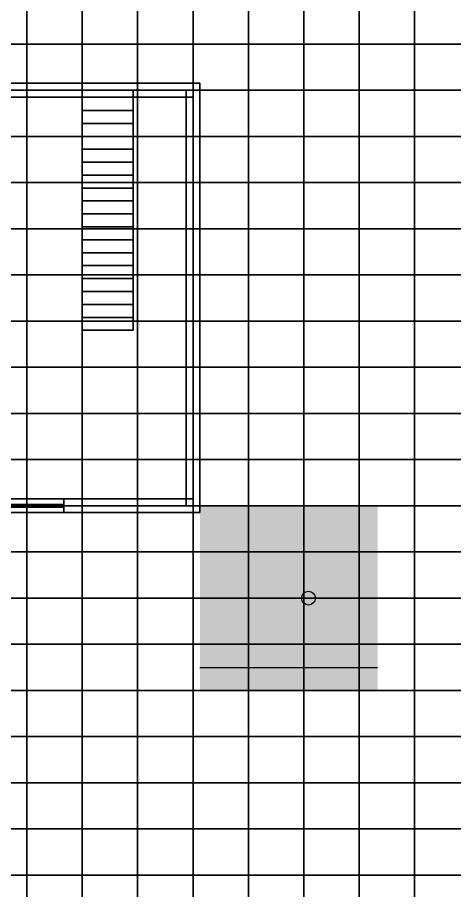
# Model space of a CAD drawing. Header units: millimetres. Extents: x -20000 to 218800, y -20000 to 179000.
# Drawn here: x 48195 to 57666, y 63666 to 82575 of the extents above; entities that cross this region are included whole.
import ezdxf

# ---------------------------------------------------------------- set-up
doc = ezdxf.new("R2010")
doc.units = ezdxf.units.MM
for name, color, linetype in [('A-BODEN', 33, 'Continuous'), ('A-DECKE', 9, 'Continuous'), ('A-FENSTER', 4, 'Continuous'), ('A-FENSTER-GLAS', 5, 'Continuous'), ('A-MAUER', 253, 'Continuous'), ('A-STUETZE', 8, 'Continuous'), ('A-TERRASSE', 32, 'Continuous'), ('A-TEXT', 2, 'Continuous'), ('A-TREPPE', 41, 'Continuous'), ('A-WAND', 7, 'Continuous'), ('A-WAND-INNEN', 8, 'Continuous')]:
    doc.layers.add(name, color=color, linetype=linetype)

# ---------------------------------------------------------------- blocks, each defined once
blk = doc.blocks.new('RAHMEN')
mesh = blk.add_polyface()
corners = [(0, -30), (0, 30), (1200, 30), (1200, -30), (0, -30, 60), (1200, -30, 60), (1200, 30, 60), (0, 30, 60)]
mesh.append_faces([[corners[k] for k in face] for face in [(0, 1, 2, 3), (4, 5, 6, 7), (0, 3, 5, 4), (3, 2, 6, 5), (2, 1, 7, 6), (1, 0, 4, 7)]])
mesh = blk.add_polyface()
corners = [(0, -30, 1140), (0, 30, 1140), (1200, 30, 1140), (1200, -30, 1140), (0, -30, 1200), (1200, -30, 1200), (1200, 30, 1200), (0, 30, 1200)]
mesh.append_faces([[corners[k] for k in face] for face in [(0, 1, 2, 3), (4, 5, 6, 7), (0, 3, 5, 4), (3, 2, 6, 5), (2, 1, 7, 6), (1, 0, 4, 7)]])
mesh = blk.add_polyface()
corners = [(0, -30), (0, 30), (60, 30), (60, -30), (0, -30, 1200), (60, -30, 1200), (60, 30, 1200), (0, 30, 1200)]
mesh.append_faces([[corners[k] for k in face] for face in [(0, 1, 2, 3), (4, 5, 6, 7), (0, 3, 5, 4), (3, 2, 6, 5), (2, 1, 7, 6), (1, 0, 4, 7)]])
mesh = blk.add_polyface()
corners = [(1140, -30), (1140, 30), (1200, 30), (1200, -30), (1140, -30, 1200), (1200, -30, 1200), (1200, 30, 1200), (1140, 30, 1200)]
mesh.append_faces([[corners[k] for k in face] for face in [(0, 1, 2, 3), (4, 5, 6, 7), (0, 3, 5, 4), (3, 2, 6, 5), (2, 1, 7, 6), (1, 0, 4, 7)]])
blk = doc.blocks.new('FENSTER')
at = {"layer": 'A-FENSTER-GLAS', "color": 5}
blk.add_3dface([(60, 0, 60), (1140, 0, 60), (1140, 0, 1140), (60, 0, 1140)], dxfattribs=at)
blk.add_blockref('RAHMEN', (0, 0))
blk = doc.blocks.new('STUFE')
mesh = blk.add_polyface()
corners = [(0, 0), (0, 280), (1100, 280), (1100, 0), (0, 0, 170), (1100, 0, 170), (1100, 280, 170), (0, 280, 170)]
mesh.append_faces([[corners[k] for k in face] for face in [(0, 1, 2, 3), (4, 5, 6, 7), (0, 3, 5, 4), (3, 2, 6, 5), (2, 1, 7, 6), (1, 0, 4, 7)]])
blk = doc.blocks.new('HAUS')
at = {"layer": 'A-DECKE'}
for points in [[(0, 0, 5800), (12000, 0, 5800), (12000, 9000, 5800), (0, 9000, 5800)], [(0, 0, 6000), (12000, 0, 6000), (12000, 9000, 6000), (0, 9000, 6000)]]:
    blk.add_3dface(points, dxfattribs=at)
at = {"layer": 'A-MAUER'}
blk.add_lwpolyline([(12150, -3500), (16000, -3500)], dxfattribs=at)
at = {"layer": 'A-STUETZE'}
blk.add_circle((14500, -2000), 150, dxfattribs=at)
at = {"layer": 'A-TERRASSE'}
blk.add_solid([(12150, -4000), (16000, -4000), (12150, 0), (16000, 0)], dxfattribs=at)
at = {"layer": 'A-WAND'}
for points in [[(0, 0, 6000), (0, 9000, 6000), (0, 4500, 8400)], [(12000, 0, 6000), (12000, 9000, 6000), (12000, 4500, 8400)]]:
    blk.add_3dface(points, dxfattribs=at)
at = {"layer": 'A-FENSTER'}
for p, rotation in [((3200, 9000, 900), 180), ((7200, 9000, 900), 180), ((0, 4700, 900), -90)]:
    blk.add_blockref('FENSTER', p, dxfattribs=dict(at, rotation=rotation))
for p in [(1500, 0, 900), (8000, 0, 900)]:
    blk.add_blockref('FENSTER', p, dxfattribs=at)
at = {"layer": 'A-TREPPE', "zscale": 1.0380622837370241}
for p in [(9600, 8280.000000000002, 2823.529411764706), (9600, 8000, 2647.058823529412), (9600, 7720.000000000001, 2470.5882352941176), (9600, 7440, 2294.117647058824), (9600, 7160, 2117.6470588235293), (9600, 6880, 1941.1764705882356), (9600, 6600, 1764.7058823529414), (9600, 6320, 1588.2352941176473), (9600, 6040, 1411.764705882353), (9600, 5760, 1235.2941176470588), (9600, 5480, 1058.8235294117646), (9600, 5200, 882.3529411764707), (9600, 4920, 705.8823529411765), (9600, 4640, 529.4117647058823), (9600, 4359.999999999999, 352.94117647058823), (9600, 4080, 176.47058823529412), (9600, 3800)]:
    blk.add_blockref('STUFE', p, dxfattribs=at)
at = {"layer": 'A-TEXT'}
blk.add_text('Grundriss EG', height=300, dxfattribs=at).set_placement((0, 0))
at = {"layer": 'A-BODEN'}
mesh = blk.add_polyface(dxfattribs=at)
corners = [(-150, -150, -300), (-150, 9150, -300), (12150, 9150, -300), (12150, -150, -300), (-150, -150), (12150, -150), (12150, 9150), (-150, 9150)]
mesh.append_faces([[corners[k] for k in face] for face in [(0, 1, 2, 3), (4, 5, 6, 7), (0, 3, 5, 4), (3, 2, 6, 5), (2, 1, 7, 6), (1, 0, 4, 7)]])
at = {"layer": 'A-DECKE'}
mesh = blk.add_polyface(dxfattribs=at)
corners = [(0, 4000, 2750), (0, 9000, 2750), (9600, 9000, 2750), (9600, 4000, 2750), (0, 4000, 3000), (9600, 4000, 3000), (9600, 9000, 3000), (0, 9000, 3000)]
mesh.append_faces([[corners[k] for k in face] for face in [(0, 1, 2, 3), (4, 5, 6, 7), (0, 3, 5, 4), (3, 2, 6, 5), (2, 1, 7, 6), (1, 0, 4, 7)]])
mesh = blk.add_polyface(dxfattribs=at)
corners = [(9600, 8850, 2750), (9600, 9000, 2750), (10700, 9000, 2750), (10700, 8850, 2750), (9600, 8850, 3000), (10700, 8850, 3000), (10700, 9000, 3000), (9600, 9000, 3000)]
mesh.append_faces([[corners[k] for k in face] for face in [(0, 1, 2, 3), (4, 5, 6, 7), (0, 3, 5, 4), (3, 2, 6, 5), (2, 1, 7, 6), (1, 0, 4, 7)]])
mesh = blk.add_polyface(dxfattribs=at)
corners = [(10700, 4000, 2750), (10700, 9000, 2750), (12000, 9000, 2750), (12000, 4000, 2750), (10700, 4000, 3000), (12000, 4000, 3000), (12000, 9000, 3000), (10700, 9000, 3000)]
mesh.append_faces([[corners[k] for k in face] for face in [(0, 1, 2, 3), (4, 5, 6, 7), (0, 3, 5, 4), (3, 2, 6, 5), (2, 1, 7, 6), (1, 0, 4, 7)]])
mesh = blk.add_polyface(dxfattribs=at)
corners = [(0, 0, 2750), (0, 4000, 2750), (12000, 4000, 2750), (12000, 0, 2750), (0, 0, 3000), (12000, 0, 3000), (12000, 4000, 3000), (0, 4000, 3000)]
mesh.append_faces([[corners[k] for k in face] for face in [(0, 1, 2, 3), (4, 5, 6, 7), (0, 3, 5, 4), (3, 2, 6, 5), (2, 1, 7, 6), (1, 0, 4, 7)]])
at = {"layer": 'A-WAND'}
mesh = blk.add_polyface(dxfattribs=at)
corners = [(0, 8850), (0, 9150), (2000, 9150), (2000, 8850), (0, 8850, 3000), (2000, 8850, 3000), (2000, 9150, 3000), (0, 9150, 3000)]
mesh.append_faces([[corners[k] for k in face] for face in [(0, 1, 2, 3), (4, 5, 6, 7), (0, 3, 5, 4), (3, 2, 6, 5), (2, 1, 7, 6), (1, 0, 4, 7)]])
mesh = blk.add_polyface(dxfattribs=at)
corners = [(0, 8850, 3000), (0, 9150, 3000), (4000, 9150, 3000), (4000, 8850, 3000), (0, 8850, 5800), (4000, 8850, 5800), (4000, 9150, 5800), (0, 9150, 5800)]
mesh.append_faces([[corners[k] for k in face] for face in [(0, 1, 2, 3), (4, 5, 6, 7), (0, 3, 5, 4), (3, 2, 6, 5), (2, 1, 7, 6), (1, 0, 4, 7)]])
mesh = blk.add_polyface(dxfattribs=at)
corners = [(2000, 8850), (2000, 9150), (3200, 9150), (3200, 8850), (2000, 8850, 900), (3200, 8850, 900), (3200, 9150, 900), (2000, 9150, 900)]
mesh.append_faces([[corners[k] for k in face] for face in [(0, 1, 2, 3), (4, 5, 6, 7), (0, 3, 5, 4), (3, 2, 6, 5), (2, 1, 7, 6), (1, 0, 4, 7)]])
mesh = blk.add_polyface(dxfattribs=at)
corners = [(2000, 8850, 2100), (2000, 9150, 2100), (3200, 9150, 2100), (3200, 8850, 2100), (2000, 8850, 3000), (3200, 8850, 3000), (3200, 9150, 3000), (2000, 9150, 3000)]
mesh.append_faces([[corners[k] for k in face] for face in [(0, 1, 2, 3), (4, 5, 6, 7), (0, 3, 5, 4), (3, 2, 6, 5), (2, 1, 7, 6), (1, 0, 4, 7)]])
mesh = blk.add_polyface(dxfattribs=at)
corners = [(3200, 8850), (3200, 9150), (6000, 9150), (6000, 8850), (3200, 8850, 3000), (6000, 8850, 3000), (6000, 9150, 3000), (3200, 9150, 3000)]
mesh.append_faces([[corners[k] for k in face] for face in [(0, 1, 2, 3), (4, 5, 6, 7), (0, 3, 5, 4), (3, 2, 6, 5), (2, 1, 7, 6), (1, 0, 4, 7)]])
mesh = blk.add_polyface(dxfattribs=at)
corners = [(4000, 8850, 3000), (4000, 9150, 3000), (5200, 9150, 3000), (5200, 8850, 3000), (4000, 8850, 3900), (5200, 8850, 3900), (5200, 9150, 3900), (4000, 9150, 3900)]
mesh.append_faces([[corners[k] for k in face] for face in [(0, 1, 2, 3), (4, 5, 6, 7), (0, 3, 5, 4), (3, 2, 6, 5), (2, 1, 7, 6), (1, 0, 4, 7)]])
mesh = blk.add_polyface(dxfattribs=at)
corners = [(4000, 8850, 5100), (4000, 9150, 5100), (5200, 9150, 5100), (5200, 8850, 5100), (4000, 8850, 5800), (5200, 8850, 5800), (5200, 9150, 5800), (4000, 9150, 5800)]
mesh.append_faces([[corners[k] for k in face] for face in [(0, 1, 2, 3), (4, 5, 6, 7), (0, 3, 5, 4), (3, 2, 6, 5), (2, 1, 7, 6), (1, 0, 4, 7)]])
mesh = blk.add_polyface(dxfattribs=at)
corners = [(5200, 8850, 3000), (5200, 9150, 3000), (12000, 9150, 3000), (12000, 8850, 3000), (5200, 8850, 5800), (12000, 8850, 5800), (12000, 9150, 5800), (5200, 9150, 5800)]
mesh.append_faces([[corners[k] for k in face] for face in [(0, 1, 2, 3), (4, 5, 6, 7), (0, 3, 5, 4), (3, 2, 6, 5), (2, 1, 7, 6), (1, 0, 4, 7)]])
mesh = blk.add_polyface(dxfattribs=at)
corners = [(6000, 8850), (6000, 9150), (7200, 9150), (7200, 8850), (6000, 8850, 900), (7200, 8850, 900), (7200, 9150, 900), (6000, 9150, 900)]
mesh.append_faces([[corners[k] for k in face] for face in [(0, 1, 2, 3), (4, 5, 6, 7), (0, 3, 5, 4), (3, 2, 6, 5), (2, 1, 7, 6), (1, 0, 4, 7)]])
mesh = blk.add_polyface(dxfattribs=at)
corners = [(6000, 8850, 2100), (6000, 9150, 2100), (7200, 9150, 2100), (7200, 8850, 2100), (6000, 8850, 3000), (7200, 8850, 3000), (7200, 9150, 3000), (6000, 9150, 3000)]
mesh.append_faces([[corners[k] for k in face] for face in [(0, 1, 2, 3), (4, 5, 6, 7), (0, 3, 5, 4), (3, 2, 6, 5), (2, 1, 7, 6), (1, 0, 4, 7)]])
mesh = blk.add_polyface(dxfattribs=at)
corners = [(7200, 8850), (7200, 9150), (12000, 9150), (12000, 8850), (7200, 8850, 3000), (12000, 8850, 3000), (12000, 9150, 3000), (7200, 9150, 3000)]
mesh.append_faces([[corners[k] for k in face] for face in [(0, 1, 2, 3), (4, 5, 6, 7), (0, 3, 5, 4), (3, 2, 6, 5), (2, 1, 7, 6), (1, 0, 4, 7)]])
mesh = blk.add_polyface(dxfattribs=at)
corners = [(-150, 4700), (-150, 9000), (150, 9000), (150, 4700), (-150, 4700, 3000), (150, 4700, 3000), (150, 9000, 3000), (-150, 9000, 3000)]
mesh.append_faces([[corners[k] for k in face] for face in [(0, 1, 2, 3), (4, 5, 6, 7), (0, 3, 5, 4), (3, 2, 6, 5), (2, 1, 7, 6), (1, 0, 4, 7)]])
mesh = blk.add_polyface(dxfattribs=at)
corners = [(-150, 0, 3000), (-150, 9000, 3000), (150, 9000, 3000), (150, 0, 3000), (-150, 0, 5800), (150, 0, 5800), (150, 9000, 5800), (-150, 9000, 5800)]
mesh.append_faces([[corners[k] for k in face] for face in [(0, 1, 2, 3), (4, 5, 6, 7), (0, 3, 5, 4), (3, 2, 6, 5), (2, 1, 7, 6), (1, 0, 4, 7)]])
mesh = blk.add_polyface(dxfattribs=at)
corners = [(11850, 0), (11850, 9000), (12150, 9000), (12150, 0), (11850, 0, 3000), (12150, 0, 3000), (12150, 9000, 3000), (11850, 9000, 3000)]
mesh.append_faces([[corners[k] for k in face] for face in [(0, 1, 2, 3), (4, 5, 6, 7), (0, 3, 5, 4), (3, 2, 6, 5), (2, 1, 7, 6), (1, 0, 4, 7)]])
mesh = blk.add_polyface(dxfattribs=at)
corners = [(11850, 0, 3000), (11850, 9000, 3000), (12150, 9000, 3000), (12150, 0, 3000), (11850, 0, 5800), (12150, 0, 5800), (12150, 9000, 5800), (11850, 9000, 5800)]
mesh.append_faces([[corners[k] for k in face] for face in [(0, 1, 2, 3), (4, 5, 6, 7), (0, 3, 5, 4), (3, 2, 6, 5), (2, 1, 7, 6), (1, 0, 4, 7)]])
mesh = blk.add_polyface(dxfattribs=at)
corners = [(-150, 3500), (-150, 4700), (150, 4700), (150, 3500), (-150, 3500, 900), (150, 3500, 900), (150, 4700, 900), (-150, 4700, 900)]
mesh.append_faces([[corners[k] for k in face] for face in [(0, 1, 2, 3), (4, 5, 6, 7), (0, 3, 5, 4), (3, 2, 6, 5), (2, 1, 7, 6), (1, 0, 4, 7)]])
mesh = blk.add_polyface(dxfattribs=at)
corners = [(-150, 3500, 2100), (-150, 4700, 2100), (150, 4700, 2100), (150, 3500, 2100), (-150, 3500, 3000), (150, 3500, 3000), (150, 4700, 3000), (-150, 4700, 3000)]
mesh.append_faces([[corners[k] for k in face] for face in [(0, 1, 2, 3), (4, 5, 6, 7), (0, 3, 5, 4), (3, 2, 6, 5), (2, 1, 7, 6), (1, 0, 4, 7)]])
mesh = blk.add_polyface(dxfattribs=at)
corners = [(-150, 0), (-150, 3500), (150, 3500), (150, 0), (-150, 0, 3000), (150, 0, 3000), (150, 3500, 3000), (-150, 3500, 3000)]
mesh.append_faces([[corners[k] for k in face] for face in [(0, 1, 2, 3), (4, 5, 6, 7), (0, 3, 5, 4), (3, 2, 6, 5), (2, 1, 7, 6), (1, 0, 4, 7)]])
mesh = blk.add_polyface(dxfattribs=at)
corners = [(0, -150), (0, 150), (1500, 150), (1500, -150), (0, -150, 3000), (1500, -150, 3000), (1500, 150, 3000), (0, 150, 3000)]
mesh.append_faces([[corners[k] for k in face] for face in [(0, 1, 2, 3), (4, 5, 6, 7), (0, 3, 5, 4), (3, 2, 6, 5), (2, 1, 7, 6), (1, 0, 4, 7)]])
mesh = blk.add_polyface(dxfattribs=at)
corners = [(0, -150, 3000), (0, 150, 3000), (2000, 150, 3000), (2000, -150, 3000), (0, -150, 5800), (2000, -150, 5800), (2000, 150, 5800), (0, 150, 5800)]
mesh.append_faces([[corners[k] for k in face] for face in [(0, 1, 2, 3), (4, 5, 6, 7), (0, 3, 5, 4), (3, 2, 6, 5), (2, 1, 7, 6), (1, 0, 4, 7)]])
mesh = blk.add_polyface(dxfattribs=at)
corners = [(1500, -150), (1500, 150), (2700, 150), (2700, -150), (1500, -150, 900), (2700, -150, 900), (2700, 150, 900), (1500, 150, 900)]
mesh.append_faces([[corners[k] for k in face] for face in [(0, 1, 2, 3), (4, 5, 6, 7), (0, 3, 5, 4), (3, 2, 6, 5), (2, 1, 7, 6), (1, 0, 4, 7)]])
mesh = blk.add_polyface(dxfattribs=at)
corners = [(1500, -150, 2100), (1500, 150, 2100), (2700, 150, 2100), (2700, -150, 2100), (1500, -150, 3000), (2700, -150, 3000), (2700, 150, 3000), (1500, 150, 3000)]
mesh.append_faces([[corners[k] for k in face] for face in [(0, 1, 2, 3), (4, 5, 6, 7), (0, 3, 5, 4), (3, 2, 6, 5), (2, 1, 7, 6), (1, 0, 4, 7)]])
mesh = blk.add_polyface(dxfattribs=at)
corners = [(2000, -150, 3000), (2000, 150, 3000), (3200, 150, 3000), (3200, -150, 3000), (2000, -150, 3900), (3200, -150, 3900), (3200, 150, 3900), (2000, 150, 3900)]
mesh.append_faces([[corners[k] for k in face] for face in [(0, 1, 2, 3), (4, 5, 6, 7), (0, 3, 5, 4), (3, 2, 6, 5), (2, 1, 7, 6), (1, 0, 4, 7)]])
mesh = blk.add_polyface(dxfattribs=at)
corners = [(2000, -150, 5100), (2000, 150, 5100), (3200, 150, 5100), (3200, -150, 5100), (2000, -150, 5800), (3200, -150, 5800), (3200, 150, 5800), (2000, 150, 5800)]
mesh.append_faces([[corners[k] for k in face] for face in [(0, 1, 2, 3), (4, 5, 6, 7), (0, 3, 5, 4), (3, 2, 6, 5), (2, 1, 7, 6), (1, 0, 4, 7)]])
mesh = blk.add_polyface(dxfattribs=at)
corners = [(2700, -150), (2700, 150), (5500, 150), (5500, -150), (2700, -150, 3000), (5500, -150, 3000), (5500, 150, 3000), (2700, 150, 3000)]
mesh.append_faces([[corners[k] for k in face] for face in [(0, 1, 2, 3), (4, 5, 6, 7), (0, 3, 5, 4), (3, 2, 6, 5), (2, 1, 7, 6), (1, 0, 4, 7)]])
mesh = blk.add_polyface(dxfattribs=at)
corners = [(3200, -150, 3000), (3200, 150, 3000), (8000, 150, 3000), (8000, -150, 3000), (3200, -150, 5800), (8000, -150, 5800), (8000, 150, 5800), (3200, 150, 5800)]
mesh.append_faces([[corners[k] for k in face] for face in [(0, 1, 2, 3), (4, 5, 6, 7), (0, 3, 5, 4), (3, 2, 6, 5), (2, 1, 7, 6), (1, 0, 4, 7)]])
mesh = blk.add_polyface(dxfattribs=at)
corners = [(5500, -150, 2100), (5500, 150, 2100), (6500, 150, 2100), (6500, -150, 2100), (5500, -150, 3000), (6500, -150, 3000), (6500, 150, 3000), (5500, 150, 3000)]
mesh.append_faces([[corners[k] for k in face] for face in [(0, 1, 2, 3), (4, 5, 6, 7), (0, 3, 5, 4), (3, 2, 6, 5), (2, 1, 7, 6), (1, 0, 4, 7)]])
mesh = blk.add_polyface(dxfattribs=at)
corners = [(6500, -150), (6500, 150), (8000, 150), (8000, -150), (6500, -150, 3000), (8000, -150, 3000), (8000, 150, 3000), (6500, 150, 3000)]
mesh.append_faces([[corners[k] for k in face] for face in [(0, 1, 2, 3), (4, 5, 6, 7), (0, 3, 5, 4), (3, 2, 6, 5), (2, 1, 7, 6), (1, 0, 4, 7)]])
mesh = blk.add_polyface(dxfattribs=at)
corners = [(8000, -150), (8000, 150), (9200, 150), (9200, -150), (8000, -150, 900), (9200, -150, 900), (9200, 150, 900), (8000, 150, 900)]
mesh.append_faces([[corners[k] for k in face] for face in [(0, 1, 2, 3), (4, 5, 6, 7), (0, 3, 5, 4), (3, 2, 6, 5), (2, 1, 7, 6), (1, 0, 4, 7)]])
mesh = blk.add_polyface(dxfattribs=at)
corners = [(8000, -150, 2100), (8000, 150, 2100), (9200, 150, 2100), (9200, -150, 2100), (8000, -150, 3000), (9200, -150, 3000), (9200, 150, 3000), (8000, 150, 3000)]
mesh.append_faces([[corners[k] for k in face] for face in [(0, 1, 2, 3), (4, 5, 6, 7), (0, 3, 5, 4), (3, 2, 6, 5), (2, 1, 7, 6), (1, 0, 4, 7)]])
mesh = blk.add_polyface(dxfattribs=at)
corners = [(8000, -150, 3000), (8000, 150, 3000), (9200, 150, 3000), (9200, -150, 3000), (8000, -150, 3900), (9200, -150, 3900), (9200, 150, 3900), (8000, 150, 3900)]
mesh.append_faces([[corners[k] for k in face] for face in [(0, 1, 2, 3), (4, 5, 6, 7), (0, 3, 5, 4), (3, 2, 6, 5), (2, 1, 7, 6), (1, 0, 4, 7)]])
mesh = blk.add_polyface(dxfattribs=at)
corners = [(8000, -150, 5100), (8000, 150, 5100), (9200, 150, 5100), (9200, -150, 5100), (8000, -150, 5800), (9200, -150, 5800), (9200, 150, 5800), (8000, 150, 5800)]
mesh.append_faces([[corners[k] for k in face] for face in [(0, 1, 2, 3), (4, 5, 6, 7), (0, 3, 5, 4), (3, 2, 6, 5), (2, 1, 7, 6), (1, 0, 4, 7)]])
mesh = blk.add_polyface(dxfattribs=at)
corners = [(9200, -150), (9200, 150), (12000, 150), (12000, -150), (9200, -150, 3000), (12000, -150, 3000), (12000, 150, 3000), (9200, 150, 3000)]
mesh.append_faces([[corners[k] for k in face] for face in [(0, 1, 2, 3), (4, 5, 6, 7), (0, 3, 5, 4), (3, 2, 6, 5), (2, 1, 7, 6), (1, 0, 4, 7)]])
mesh = blk.add_polyface(dxfattribs=at)
corners = [(9200, -150, 3000), (9200, 150, 3000), (12000, 150, 3000), (12000, -150, 3000), (9200, -150, 5800), (12000, -150, 5800), (12000, 150, 5800), (9200, 150, 5800)]
mesh.append_faces([[corners[k] for k in face] for face in [(0, 1, 2, 3), (4, 5, 6, 7), (0, 3, 5, 4), (3, 2, 6, 5), (2, 1, 7, 6), (1, 0, 4, 7)]])
at = {"layer": 'A-WAND-INNEN'}
mesh = blk.add_polyface(dxfattribs=at)
corners = [(5925, 5000), (5925, 9000), (6075, 9000), (6075, 5000), (5925, 5000, 2750), (6075, 5000, 2750), (6075, 9000, 2750), (5925, 9000, 2750)]
mesh.append_faces([[corners[k] for k in face] for face in [(0, 1, 2, 3), (4, 5, 6, 7), (0, 3, 5, 4), (3, 2, 6, 5), (2, 1, 7, 6), (1, 0, 4, 7)]])
mesh = blk.add_polyface(dxfattribs=at)
corners = [(5925, 6000, 3000), (5925, 9000, 3000), (6075, 9000, 3000), (6075, 6000, 3000), (5925, 6000, 5800), (6075, 6000, 5800), (6075, 9000, 5800), (5925, 9000, 5800)]
mesh.append_faces([[corners[k] for k in face] for face in [(0, 1, 2, 3), (4, 5, 6, 7), (0, 3, 5, 4), (3, 2, 6, 5), (2, 1, 7, 6), (1, 0, 4, 7)]])
mesh = blk.add_polyface(dxfattribs=at)
corners = [(5925, 5000, 5100), (5925, 6000, 5100), (6075, 6000, 5100), (6075, 5000, 5100), (5925, 5000, 5800), (6075, 5000, 5800), (6075, 6000, 5800), (5925, 6000, 5800)]
mesh.append_faces([[corners[k] for k in face] for face in [(0, 1, 2, 3), (4, 5, 6, 7), (0, 3, 5, 4), (3, 2, 6, 5), (2, 1, 7, 6), (1, 0, 4, 7)]])
mesh = blk.add_polyface(dxfattribs=at)
corners = [(5925, 4000, 2100), (5925, 5000, 2100), (6075, 5000, 2100), (6075, 4000, 2100), (5925, 4000, 2750), (6075, 4000, 2750), (6075, 5000, 2750), (5925, 5000, 2750)]
mesh.append_faces([[corners[k] for k in face] for face in [(0, 1, 2, 3), (4, 5, 6, 7), (0, 3, 5, 4), (3, 2, 6, 5), (2, 1, 7, 6), (1, 0, 4, 7)]])
mesh = blk.add_polyface(dxfattribs=at)
corners = [(5925, 0, 3000), (5925, 5000, 3000), (6075, 5000, 3000), (6075, 0, 3000), (5925, 0, 5800), (6075, 0, 5800), (6075, 5000, 5800), (5925, 5000, 5800)]
mesh.append_faces([[corners[k] for k in face] for face in [(0, 1, 2, 3), (4, 5, 6, 7), (0, 3, 5, 4), (3, 2, 6, 5), (2, 1, 7, 6), (1, 0, 4, 7)]])
mesh = blk.add_polyface(dxfattribs=at)
corners = [(5925, 3000), (5925, 4000), (6075, 4000), (6075, 3000), (5925, 3000, 2750), (6075, 3000, 2750), (6075, 4000, 2750), (5925, 4000, 2750)]
mesh.append_faces([[corners[k] for k in face] for face in [(0, 1, 2, 3), (4, 5, 6, 7), (0, 3, 5, 4), (3, 2, 6, 5), (2, 1, 7, 6), (1, 0, 4, 7)]])
mesh = blk.add_polyface(dxfattribs=at)
corners = [(0, 2925), (0, 3075), (1500, 3075), (1500, 2925), (0, 2925, 2750), (1500, 2925, 2750), (1500, 3075, 2750), (0, 3075, 2750)]
mesh.append_faces([[corners[k] for k in face] for face in [(0, 1, 2, 3), (4, 5, 6, 7), (0, 3, 5, 4), (3, 2, 6, 5), (2, 1, 7, 6), (1, 0, 4, 7)]])
mesh = blk.add_polyface(dxfattribs=at)
corners = [(1500, 2925, 2100), (1500, 3075, 2100), (2400, 3075, 2100), (2400, 2925, 2100), (1500, 2925, 2750), (2400, 2925, 2750), (2400, 3075, 2750), (1500, 3075, 2750)]
mesh.append_faces([[corners[k] for k in face] for face in [(0, 1, 2, 3), (4, 5, 6, 7), (0, 3, 5, 4), (3, 2, 6, 5), (2, 1, 7, 6), (1, 0, 4, 7)]])
mesh = blk.add_polyface(dxfattribs=at)
corners = [(2400, 2925), (2400, 3075), (4000, 3075), (4000, 2925), (2400, 2925, 2750), (4000, 2925, 2750), (4000, 3075, 2750), (2400, 3075, 2750)]
mesh.append_faces([[corners[k] for k in face] for face in [(0, 1, 2, 3), (4, 5, 6, 7), (0, 3, 5, 4), (3, 2, 6, 5), (2, 1, 7, 6), (1, 0, 4, 7)]])

msp = doc.modelspace()

# ---------------------------------------------------------------- block references
at = {"row_count": 6, "column_count": 10, "row_spacing": 18000, "column_spacing": 20000}
msp.add_blockref('HAUS', (0, 0), dxfattribs=at)

# ---------------------------------------------------------------- meshes
at = {"layer": 'GELAENDE'}
mesh = msp.add_polymesh((9, 9), dxfattribs=at)
for k, corner in enumerate([(47200, 76000, -494.3370270424149), (47200, 77000, -494.5998876696465), (47200, 78000, -493.26626048342695), (47200, 79000, -490.35865205964046), (47200, 80000, -485.92613181611864), (47200, 81000, -480.0435039067136), (47200, 82000, -472.8100448104975), (47200, 83000, -464.34782792079716), (47200, 84000, -454.79966340866054), (48399.99999999999, 76000, -482.2949191469985), (48399.99999999999, 77000, -482.5242256530773), (48399.99999999999, 78000, -481.36083578482516), (48399.99999999999, 79000, -478.82438315696083), (48399.99999999999, 80000, -474.95767348320715), (48399.99999999999, 81000, -469.82596217796646), (48399.99999999999, 82000, -463.51585309207604), (48399.99999999999, 83000, -456.1338369678118), (48399.99999999999, 84000, -447.8044942784855), (49599.99999999999, 76000, -469.43054762254883), (49599.99999999999, 77000, -469.62400885266464), (49599.99999999999, 78000, -468.64248050937783), (49599.99999999999, 79000, -466.5025270736536), (49599.99999999999, 80000, -463.24026285456404), (49599.99999999999, 81000, -458.9107425165313), (49599.99999999999, 82000, -453.5870319651081), (49599.99999999999, 83000, -447.35897527122364), (49599.99999999999, 84000, -440.33167844354466), (50800, 76000, -455.87244901694237), (50800, 77000, -456.0281319704337), (50800, 78000, -455.23827225886834), (50800, 79000, -453.51619972263927), (50800, 80000, -450.8909764239297), (50800, 81000, -447.4069061891735), (50800, 82000, -443.12278692826266), (50800, 83000, -438.1109183485213), (50800, 84000, -432.4558818094763), (52000, 76000, -441.75609136973475), (52000, 77000, -441.87244051399233), (52000, 78000, -441.28214145129334), (52000, 79000, -439.9951561941), (52000, 80000, -438.0332041791878), (52000, 81000, -435.4293957258132), (52000, 82000, -432.2276732589281), (52000, 83000, -428.4820697274752), (52000, 84000, -424.25579673285586), (53200, 76000, -427.2225206602894), (53200, 77000, -427.2983734731236), (53200, 78000, -426.9135331323986), (53200, 79000, -426.0744942855101), (53200, 80000, -424.7954167303931), (53200, 81000, -423.0978864517616), (53200, 82000, -421.0105513314428), (53200, 83000, -418.5686376806326), (53200, 84000, -415.813355753181), (54399.99999999999, 76000, -412.4169515229754), (54399.99999999999, 77000, -412.4515501081541), (54399.99999999999, 78000, -412.27601368687635), (54399.99999999999, 79000, -411.8933046491014), (54399.99999999999, 80000, -411.3098816739034), (54399.99999999999, 81000, -410.5355907314303), (54399.99999999999, 82000, -409.5834989202186), (54399.99999999999, 83000, -408.4696739440608), (54399.99999999999, 84000, -407.21291295002095), (55599.99999999999, 76000, -397.48731631054216), (55599.99999999999, 77000, -397.48031497043905), (55599.99999999999, 78000, -397.51583637050527), (55599.99999999999, 79000, -397.59328104404256), (55599.99999999999, 80000, -397.71134201827783), (55599.99999999999, 81000, -397.86802687111367), (55599.99999999999, 82000, -398.060691355667), (55599.99999999999, 83000, -398.2860840251418), (55599.99999999999, 84000, -398.54040110493617), (56800, 76000, -382.5827870029514), (56800, 77000, -382.5342556926423), (56800, 78000, -382.7804799959649), (56800, 79000, -383.31730457923624), (56800, 80000, -384.13566987667605), (56800, 81000, -385.22176498156443), (56800, 82000, -386.55726072203953), (56800, 83000, -388.11961898809835), (56800, 84000, -389.8824730895317)]):
    mesh.set_mesh_vertex(divmod(k, 9), corner)
mesh = msp.add_polymesh((9, 9), dxfattribs=at)
for k, corner in enumerate([(56800, 76000, -382.5827870029514), (56800, 77000, -382.5342556926423), (56800, 78000, -382.7804799959649), (56800, 79000, -383.31730457923624), (56800, 80000, -384.13566987667605), (56800, 81000, -385.22176498156443), (56800, 82000, -386.55726072203953), (56800, 83000, -388.11961898809835), (56800, 84000, -389.8824730895317), (58000, 76000, -367.852284730262), (58000, 77000, -367.7627083585573), (58000, 78000, -368.21717537328834), (58000, 79000, -369.2080160925083), (58000, 80000, -370.7185088776161), (58000, 81000, -372.72316233128436), (58000, 82000, -375.1881454956987), (58000, 83000, -378.0718587909941), (58000, 84000, -381.32563605860685), (59200, 76000, -353.4429918019258), (59200, 77000, -353.3132653863216), (59200, 78000, -353.9714342282767), (59200, 79000, -355.40639093050726), (59200, 80000, -357.5939188586769), (59200, 81000, -360.4971008264661), (59200, 82000, -364.06694211785594), (59200, 83000, -368.24319733237024), (59200, 84000, -372.9553870992604), (60399.99999999999, 76000, -339.4988811098041), (60399.99999999999, 77000, -339.33030083376315), (60399.99999999999, 78000, -340.1855952974353), (60399.99999999999, 79000, -342.05033036964136), (60399.99999999999, 80000, -344.8930363849151), (60399.99999999999, 81000, -348.6657392322677), (60399.99999999999, 82000, -353.304769976482), (60399.99999999999, 83000, -358.7318393485982), (60399.99999999999, 84000, -364.85535897225776), (61599.99999999999, 76000, -326.1592775986221), (61599.99999999999, 77000, -325.9535278605375), (61599.99999999999, 78000, -326.9974021263684), (61599.99999999999, 79000, -329.2732837521079), (61599.99999999999, 80000, -332.74276447565484), (61599.99999999999, 81000, -337.3472926028097), (61599.99999999999, 82000, -343.0091611381121), (61599.99999999999, 83000, -349.63281918461456), (61599.99999999999, 84000, -357.10648448113034), (62800, 76000, -313.5574661771772), (62800, 77000, -313.31660276042), (62800, 78000, -314.5386267818044), (62800, 79000, -317.2029151041794), (62800, 80000, -321.26450463146773), (62800, 81000, -326.654851115433), (62800, 82000, -333.28298592298364), (62800, 83000, -341.03705124216197), (62800, 84000, -349.78618781835655), (64000, 76000, -301.8193599795873), (64000, 77000, -301.5457895117989), (64000, 78000, -302.93375322866257), (64000, 79000, -305.95982755945255), (64000, 80000, -310.5729438305085), (64000, 81000, -316.6952501110281), (64000, 82000, -324.2234250588), (64000, 83000, -333.0304215931382), (64000, 84000, -342.9676109684222), (65200, 76000, -291.0622422828765), (65200, 77000, -290.75869818974064), (65200, 78000, -292.2987335274245), (65200, 79000, -295.65635833220347), (65200, 80000, -300.7749086141402), (65200, 81000, -307.56800263062456), (65200, 82000, -315.92099868302324), (65200, 83000, -325.6929298343563), (65200, 84000, -336.71888289729003), (66399.99999999999, 76000, -281.39359465124033), (66399.99999999999, 77000, -281.06310984499726), (66399.99999999999, 78000, -282.73982927947515), (66399.99999999999, 79000, -286.3954562810768), (66399.99999999999, 80000, -291.9682977114451), (66399.99999999999, 81000, -299.36430511397975), (66399.99999999999, 82000, -308.45866189558313), (66399.99999999999, 83000, -319.09788975801786), (66399.99999999999, 84000, -331.10243883029193)]):
    mesh.set_mesh_vertex(divmod(k, 9), corner)
mesh = msp.add_polymesh((9, 9), dxfattribs=at)
for k, corner in enumerate([(47200, 68000, -440.7109647833133), (47200, 69000, -451.4500708125893), (47200, 70000, -461.32089451006874), (47200, 71000, -470.1568537567876), (47200, 72000, -477.80883102623494), (47200, 73000, -484.1476899234272), (47200, 74000, -489.06645451816166), (47200, 75000, -492.4821146935536), (47200, 76000, -494.3370270424149), (48399.99999999999, 68000, -435.51421600060326), (48399.99999999999, 69000, -444.8824766941797), (48399.99999999999, 70000, -453.49329117037814), (48399.99999999999, 71000, -461.2013414936936), (48399.99999999999, 72000, -467.87654496836643), (48399.99999999999, 73000, -473.40624944160714), (48399.99999999999, 74000, -477.6971344452738), (48399.99999999999, 75000, -480.67678609192916), (48399.99999999999, 76000, -482.2949191469985), (49599.99999999999, 68000, -429.96262091105416), (49599.99999999999, 69000, -437.866431704816), (49599.99999999999, 70000, -445.1312005478441), (49599.99999999999, 71000, -451.6343256568682), (49599.99999999999, 72000, -457.26605891017664), (49599.99999999999, 73000, -461.93135798024645), (49599.99999999999, 74000, -465.55149028826656), (49599.99999999999, 75000, -468.0653617118739), (49599.99999999999, 76000, -469.43054762254883), (50800, 68000, -424.1116492176875), (50800, 69000, -430.47203784683614), (50800, 70000, -436.3181738878276), (50800, 71000, -441.5513967061184), (50800, 72000, -446.0833893209988), (50800, 73000, -449.8376688617323), (50800, 74000, -452.750877308741), (50800, 75000, -454.7738507370109), (50800, 76000, -455.87244901694237), (52000, 68000, -418.01976189558934), (52000, 69000, -422.7731774594071), (52000, 70000, -427.14226803951607), (52000, 71000, -431.0532999345466), (52000, 72000, -434.44026973886866), (52000, 73000, -437.2460182300948), (52000, 74000, -439.4231950002681), (52000, 75000, -440.9350575514115), (52000, 76000, -441.75609136973475), (53200, 68000, -411.74782706917165), (53200, 69000, -414.84677501061526), (53200, 70000, -417.6951656209945), (53200, 71000, -420.24492885488496), (53200, 72000, -422.45303436594736), (53200, 73000, -424.28221769619887), (53200, 74000, -425.70160915892814), (53200, 75000, -426.6872548020893), (53200, 76000, -427.2225206602894), (54399.99999999999, 68000, -405.35851183799423), (54399.99999999999, 69000, -406.7720284936088), (54399.99999999999, 70000, -408.0712589568322), (54399.99999999999, 71000, -409.23427713818916), (54399.99999999999, 72000, -410.2414556956279), (54399.99999999999, 73000, -411.0757972697166), (54399.99999999999, 74000, -411.7232213346947), (54399.99999999999, 75000, -412.1728018244183), (54399.99999999999, 76000, -412.4169515229754), (55599.99999999999, 68000, -398.91565612782), (55599.99999999999, 69000, -398.62961810642906), (55599.99999999999, 70000, -398.3667069411766), (55599.99999999999, 71000, -398.1313595767747), (55599.99999999999, 72000, -397.92754778537284), (55599.99999999999, 73000, -397.75871113808705), (55599.99999999999, 74000, -397.6276989580666), (55599.99999999999, 75000, -397.5367222347109), (55599.99999999999, 76000, -397.48731631054216), (56800, 68000, -392.4836348231803), (56800, 69000, -390.5009001221419), (56800, 70000, -388.67847424986996), (56800, 71000, -387.04711285277875), (56800, 72000, -385.63434713258476), (56800, 73000, -384.4640192238942), (56800, 74000, -383.5558798292712), (56800, 75000, -382.92525490218304), (56800, 76000, -382.5827870029514)]):
    mesh.set_mesh_vertex(divmod(k, 9), corner)
mesh = msp.add_polymesh((9, 9), dxfattribs=at)
for k, corner in enumerate([(56800, 68000, -392.4836348231803), (56800, 69000, -390.5009001221419), (56800, 70000, -388.67847424986996), (56800, 71000, -387.04711285277875), (56800, 72000, -385.63434713258476), (56800, 73000, -384.4640192238942), (56800, 74000, -383.5558798292712), (56800, 75000, -382.92525490218304), (56800, 76000, -382.5827870029514), (58000, 68000, -386.1267145548073), (58000, 69000, -382.46709400384935), (58000, 70000, -379.10336250145974), (58000, 71000, -376.0922870955026), (58000, 72000, -373.4846833345944), (58000, 73000, -371.32455769410376), (58000, 74000, -369.64836491351826), (58000, 75000, -368.4843927785122), (58000, 76000, -367.852284730262), (59200, 68000, -379.90841156870414), (59200, 69000, -374.60847088666213), (59200, 70000, -369.73704304742495), (59200, 71000, -365.3763393027289), (59200, 72000, -361.5999518159264), (59200, 73000, -358.4716117049927), (59200, 74000, -356.0441135026327), (59200, 75000, -354.3584241845237), (59200, 76000, -353.4429918019258), (60399.99999999999, 68000, -373.89085709281045), (60399.99999999999, 69000, -367.0035515350519), (60399.99999999999, 70000, -360.67310105565673), (60399.99999999999, 71000, -355.006339682582), (60399.99999999999, 72000, -350.09890088534536), (60399.99999999999, 73000, -346.03360364426544), (60399.99999999999, 74000, -342.87905477974465), (60399.99999999999, 75000, -340.6884911289845), (60399.99999999999, 76000, -339.4988811098041), (61599.99999999999, 68000, -368.1341765423102), (61599.99999999999, 69000, -359.72832178932754), (61599.99999999999, 70000, -352.0021004383959), (61599.99999999999, 71000, -345.0859018433998), (61599.99999999999, 72000, -339.0964452420076), (61599.99999999999, 73000, -334.13480997700566), (61599.99999999999, 74000, -330.2847296598232), (61599.99999999999, 75000, -327.61117906430616), (61599.99999999999, 76000, -326.1592775986221), (62800, 68000, -362.6958887663584), (62800, 69000, -352.85547334023744), (62800, 70000, -343.81067896755854), (62800, 71000, -335.7141475208111), (62800, 72000, -328.7025177857731), (62800, 73000, -322.89411951631865), (62800, 74000, -318.38697647633643), (62800, 75000, -315.2571521698545), (62800, 76000, -313.5574661771772), (64000, 68000, -357.63033133875336), (64000, 69000, -346.45367741762306), (64000, 70000, -336.1806826187572), (64000, 71000, -326.9847161861167), (64000, 72000, -319.0209712040091), (64000, 73000, -312.4238455256091), (64000, 74000, -307.30467364621916), (64000, 75000, -303.74984779866054), (64000, 76000, -301.8193599795873), (65200, 68000, -352.9881176348612), (65200, 69000, -340.58689865019073), (65200, 70000, -329.1883477933677), (65200, 71000, -318.9848294316468), (65200, 72000, -310.1485403098665), (65200, 73000, -302.8286035215798), (65200, 74000, -297.14855187602785), (65200, 75000, -293.20424313219195), (65200, 76000, -291.0622422828765), (66399.99999999999, 68000, -348.8156311194993), (66399.99999999999, 69000, -335.3137559520856), (66399.99999999999, 70000, -322.90353958960674), (66399.99999999999, 71000, -311.79441948144097), (66399.99999999999, 72000, -302.17387550000404), (66399.99999999999, 73000, -294.2042659905698), (66399.99999999999, 74000, -288.0200877773227), (66399.99999999999, 75000, -283.72570636636294), (66399.99999999999, 76000, -281.39359465124033)]):
    mesh.set_mesh_vertex(divmod(k, 9), corner)
mesh = msp.add_polymesh((9, 9), dxfattribs=at)
for k, corner in enumerate([(47200, 60000, -346.88040308719195), (47200, 61000, -357.4902484931408), (47200, 62000, -368.81749750183513), (47200, 63000, -380.6709890511665), (47200, 64000, -392.8506810980462), (47200, 65000, -405.15102657044923), (47200, 66000, -417.36444222349326), (47200, 67000, -429.28481185840695), (47200, 68000, -440.7109647833133), (48399.99999999999, 60000, -353.6611119714931), (48399.99999999999, 61000, -362.91661214166635), (48399.99999999999, 62000, -372.7979394481683), (48399.99999999999, 63000, -383.1383345108966), (48399.99999999999, 64000, -393.76329062471024), (48399.99999999999, 65000, -404.49349877168135), (48399.99999999999, 66000, -415.1478736781965), (48399.99999999999, 67000, -425.5466098485286), (48399.99999999999, 68000, -435.51421600060326), (49599.99999999999, 60000, -360.9048237073753), (49599.99999999999, 61000, -368.71350074353427), (49599.99999999999, 62000, -377.0501753917296), (49599.99999999999, 63000, -385.7741561584682), (49599.99999999999, 64000, -394.7382152898701), (49599.99999999999, 65000, -403.79107341854), (49599.99999999999, 66000, -412.7799525863284), (49599.99999999999, 67000, -421.5531545576302), (49599.99999999999, 68000, -429.96262091105416), (50800, 60000, -368.53916152162617), (50800, 61000, -374.822993704031), (50800, 62000, -381.53171839657335), (50800, 63000, -388.5521177352657), (50800, 64000, -395.7657139685388), (50800, 65000, -403.0507689129629), (50800, 66000, -410.2843384327085), (50800, 67000, -417.34434727091764), (50800, 68000, -424.1116492176875), (52000, 60000, -376.4878456343825), (52000, 61000, -381.18404698902526), (52000, 62000, -386.1977903663963), (52000, 63000, -391.4444627674856), (52000, 64000, -396.835520233565), (52000, 65000, -402.2799821328576), (52000, 66000, -407.68596656901923), (52000, 67000, -412.96224099955305), (52000, 68000, -418.01976189558934), (53200, 60000, -384.6714554214752), (53200, 61000, -387.7331030567781), (53200, 62000, -391.0017694524743), (53200, 63000, -394.42229189964826), (53200, 64000, -397.9369449343795), (53200, 65000, -401.48641452494263), (53200, 66000, -405.01079906801505), (53200, 67000, -408.450620300868), (53200, 68000, -411.74782706917165), (54399.99999999999, 60000, -393.0082229590532), (54399.99999999999, 61000, -394.4047259038906), (54399.99999999999, 62000, -395.8956558837636), (54399.99999999999, 63000, -397.4558516474044), (54399.99999999999, 64000, -399.0589829994543), (54399.99999999999, 65000, -400.6779951544378), (54399.99999999999, 66000, -402.2855653190733), (54399.99999999999, 67000, -403.85456379754055), (54399.99999999999, 68000, -405.35851183799423), (55599.99999999999, 60000, -401.41485002165035), (55599.99999999999, 61000, -401.1322548802197), (55599.99999999999, 62000, -400.83055156474654), (55599.99999999999, 63000, -400.51483168451614), (55599.99999999999, 64000, -400.19042339533974), (55599.99999999999, 65000, -399.8628014804653), (55599.99999999999, 66000, -399.53749495697076), (55599.99999999999, 67000, -399.21999376689735), (55599.99999999999, 68000, -398.91565612782), (56800, 60000, -409.80734037051826), (56800, 61000, -407.8484707400593), (56800, 62000, -405.75714864903847), (56800, 63000, -403.5686676936168), (56800, 64000, -401.31996114360453), (56800, 65000, -399.04897864874806), (56800, 66000, -396.7940457923744), (56800, 67000, -394.59321730069956), (56800, 68000, -392.4836348231803)]):
    mesh.set_mesh_vertex(divmod(k, 9), corner)
mesh = msp.add_polymesh((9, 9), dxfattribs=at)
for k, corner in enumerate([(56800, 60000, -409.80734037051826), (56800, 61000, -407.8484707400593), (56800, 62000, -405.75714864903847), (56800, 63000, -403.5686676936168), (56800, 64000, -401.31996114360453), (56800, 65000, -399.04897864874806), (56800, 66000, -396.7940457923744), (56800, 67000, -394.59321730069956), (56800, 68000, -392.4836348231803), (58000, 60000, -418.1018390162796), (58000, 61000, -414.4862672746238), (58000, 62000, -410.62622220708937), (58000, 63000, -406.5868467547676), (58000, 64000, -402.4363102764436), (58000, 65000, -398.2446581080067), (58000, 66000, -394.082629462473), (58000, 67000, -390.02046361998845), (58000, 68000, -386.1267145548073), (59200, 60000, -426.2154700702629), (59200, 61000, -420.97932181510356), (59200, 62000, -415.38912206540925), (59200, 63000, -409.5392122204668), (59200, 64000, -403.5283166023375), (59200, 65000, -397.45787636321126), (59200, 66000, -391.43033754295993), (59200, 67000, -385.5474221679902), (59200, 68000, -379.90841156870414), (60399.99999999999, 60000, -434.0671648129862), (60399.99999999999, 61000, -427.26275790684855), (60399.99999999999, 62000, -419.9982589030189), (60399.99999999999, 63000, -412.3962650309034), (60399.99999999999, 64000, -404.5850691550473), (60399.99999999999, 65000, -396.6964946774803), (60399.99999999999, 66000, -388.8636708579638), (60399.99999999999, 67000, -381.21878609630244), (60399.99999999999, 68000, -373.89085709281045), (61599.99999999999, 60000, -441.5784717060058), (61599.99999999999, 61000, -433.273793533458), (61599.99999999999, 62000, -424.40757974821514), (61599.99999999999, 63000, -415.1294584588117), (61599.99999999999, 64000, -405.59600921238217), (61599.99999999999, 65000, -395.96812052493823), (61599.99999999999, 66000, -386.4082746925739), (61599.99999999999, 67000, -377.07780570569645), (61599.99999999999, 68000, -368.1341765423102), (62800, 60000, -448.67434025375434), (62800, 61000, -438.95236841393483), (62800, 62000, -428.5730281246403), (62800, 63000, -417.7114833389336), (62800, 64000, -406.55103579546164), (62800, 65000, -395.2800315793489), (62800, 66000, -384.0886825536288), (62800, 67000, -373.1658563034091), (62800, 68000, -362.6958887663584), (64000, 60000, -455.2838708832851), (64000, 61000, -444.2417441051607), (64000, 62000, -432.4529842490315), (64000, 63000, -420.11654093217084), (64000, 64000, -407.4406065943574), (64000, 65000, -394.6391029980045), (64000, 66000, -381.9280710390256), (64000, 67000, -369.52202479474954), (64000, 68000, -357.63033133875336), (65200, 60000, -461.34102334936824), (65200, 61000, -449.08907091366416), (65200, 62000, -436.0086808823367), (65200, 63000, -422.3206006980582), (65200, 64000, -408.25583331169986), (65200, 65000, -394.0517387274271), (65200, 66000, -379.9480282648149), (65200, 67000, -366.1827191396617), (65200, 68000, -352.9881176348612), (66399.99999999999, 60000, -466.7852765867908), (66399.99999999999, 61000, -453.4459159522877), (66399.99999999999, 62000, -439.20459067915294), (66399.99999999999, 63000, -424.30164039998016), (66399.99999999999, 64000, -408.9885704716075), (66399.99999999999, 65000, -393.5238075172515), (66399.99999999999, 66000, -378.16833816388163), (66399.99999999999, 67000, -363.1813045764235), (66399.99999999999, 68000, -348.8156311194993)]):
    mesh.set_mesh_vertex(divmod(k, 9), corner)

doc.saveas('drawing.dxf')
